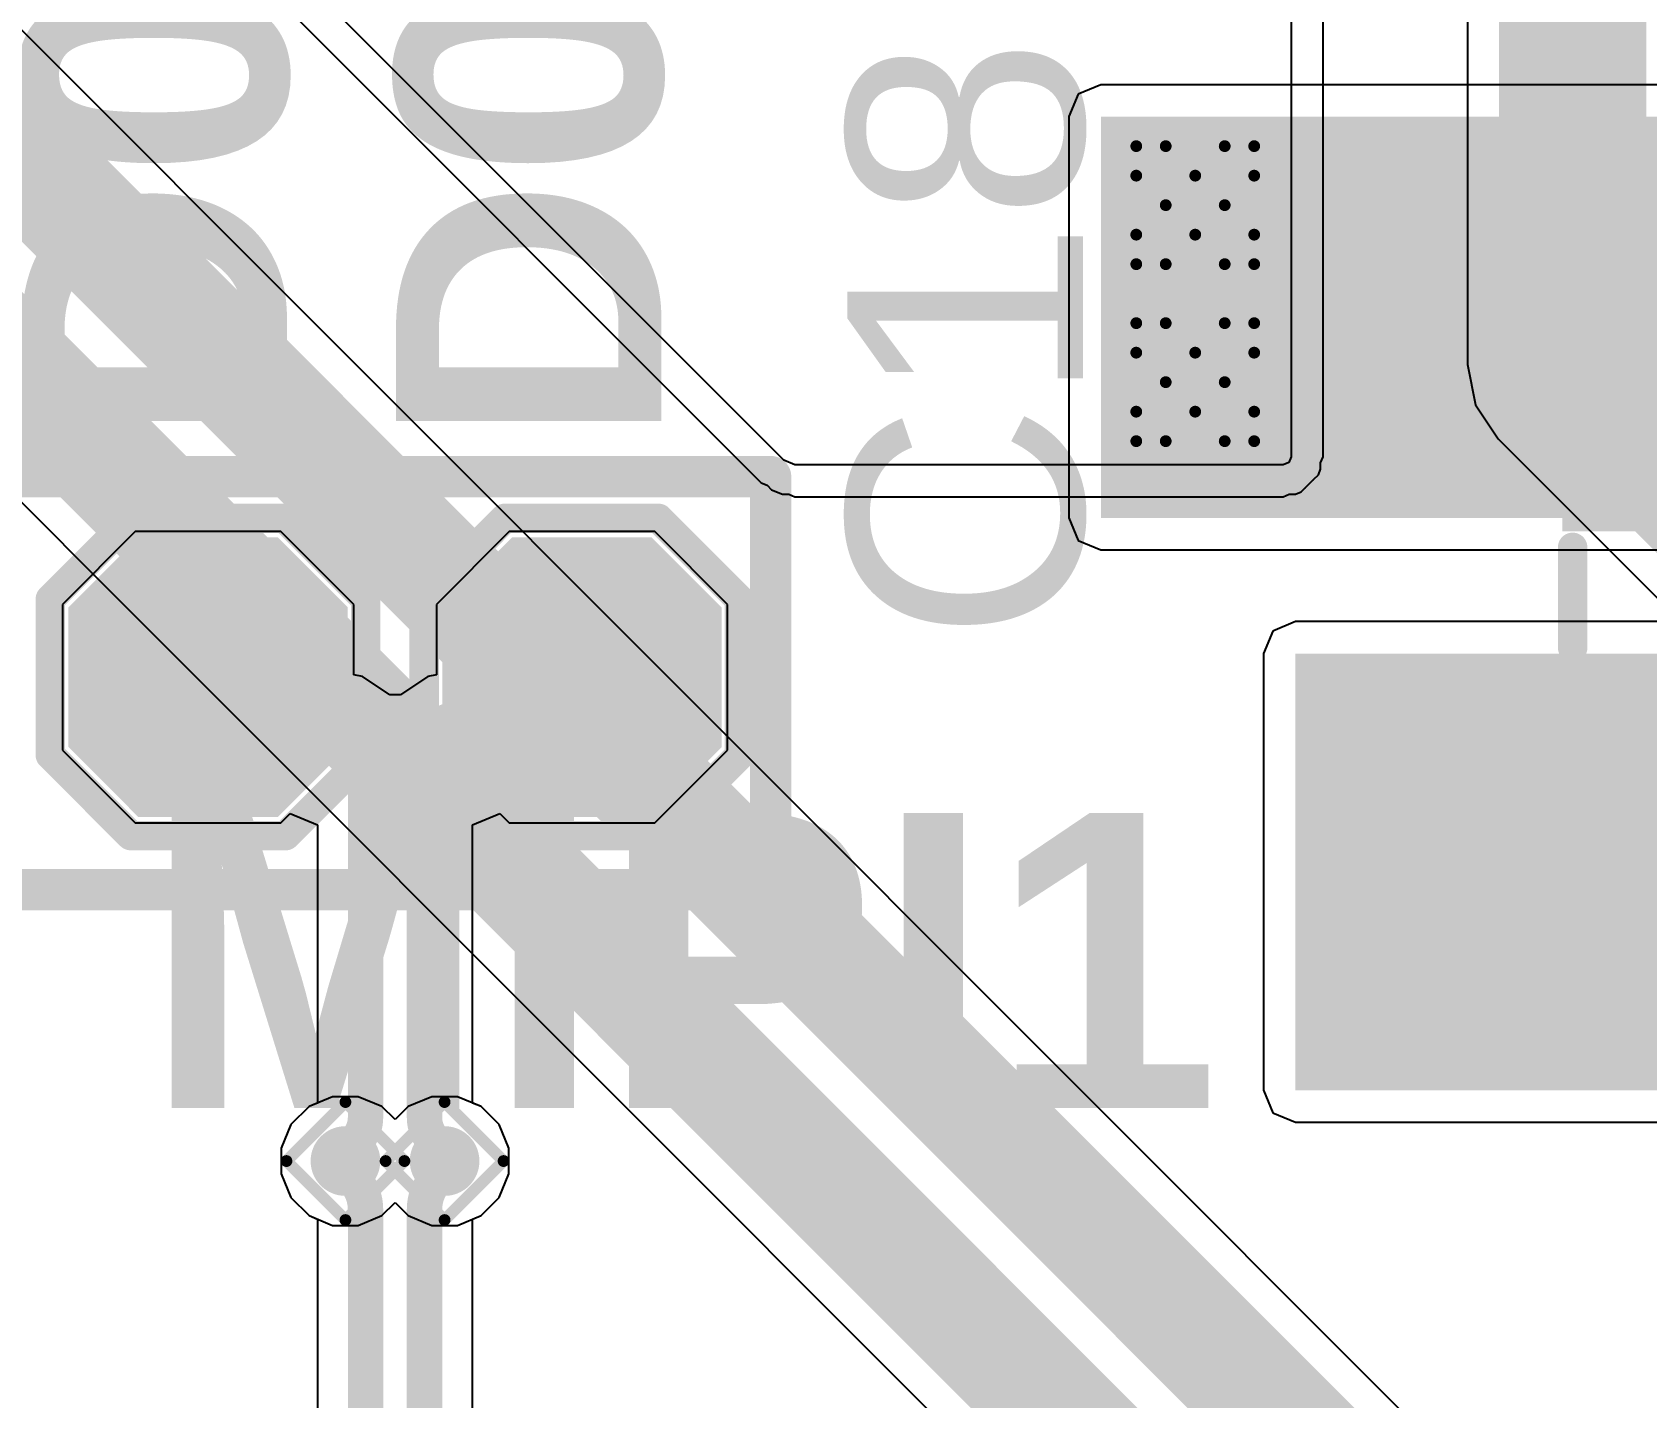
# Model space of a CAD drawing. Header units: inches. Extents: x -0.2 to 17.4, y -0.2 to 2.6.
# Drawn here: x 1.2138 to 1.4876, y 0.5479 to 0.7793 of the extents above; entities that cross this region are included whole.
import ezdxf

# ---------------------------------------------------------------- set-up
doc = ezdxf.new("R2010")
doc.units = ezdxf.units.IN
doc.header["$MEASUREMENT"] = 0
for name, color, linetype in [('Bottom Layer', 5, 'Continuous'), ('Drill Drawing', 1, 'Continuous'), ('Top Layer', 1, 'Continuous'), ('Top Overlay', 2, 'Continuous'), ('Top Paste', 8, 'Continuous'), ('Top Solder', 216, 'Continuous'), ('Via Holes', 16, 'Continuous')]:
    doc.layers.add(name, color=color, linetype=linetype)
doc.styles.add('Arial', font='', dxfattribs={"height": 0.2})
doc.styles.add('Arial_Bold', font='', dxfattribs={"height": 0.2})
doc.styles.get('Arial').set_extended_font_data('Arial')
doc.styles.get('Arial_Bold').set_extended_font_data('Arial', bold=True)

# ---------------------------------------------------------------- blocks, each defined once
blk = doc.blocks.new('T____________0_5___57')
at = {"layer": 'Top Layer'}
blk.add_hatch(color=1, dxfattribs=at).paths.add_polyline_path([(0.009842525, 0.01968505), (-0.009842525, 0.01968505), (-0.01968505, 0.009842525), (-0.01968505, -0.009842525), (-0.009842525, -0.01968505), (0.009842525, -0.01968505), (0.01968505, -0.009842525), (0.01968505, 0.009842525)])
at = {"layer": 'Top Paste'}
blk.add_hatch(color=8, dxfattribs=at).paths.add_polyline_path([(0.009842525, 0.01968505), (-0.009842525, 0.01968505), (-0.01968505, 0.009842525), (-0.01968505, -0.009842525), (-0.009842525, -0.01968505), (0.009842525, -0.01968505), (0.01968505, -0.009842525), (0.01968505, 0.009842525)])
at = {"layer": 'Top Solder'}
blk.add_hatch(color=216, dxfattribs=at).paths.add_polyline_path([(0.011842525, 0.02368505), (-0.011842525, 0.02368505), (-0.02368505, 0.011842525), (-0.02368505, -0.011842525), (-0.011842525, -0.02368505), (0.011842525, -0.02368505), (0.02368505, -0.011842525), (0.02368505, 0.011842525)])
at = {"layer": 'Top Overlay'}
for points in [[(-0.0132096, 0.026752, 0.005, 0.005, 0), (-0.0268448, 0.0131168, 0.005, 0.005, 0)], [(-0.0132096, 0.026752, 0.005, 0.005, 0), (0.013248, 0.026752, 0.005, 0.005, 0)], [(0.013248, 0.026752, 0.005, 0.005, 0), (0.0269152, 0.0130848, 0.005, 0.005, 0)], [(-0.0268448, 0.0131168, 0.005, 0.005, 0), (-0.0268448, -0.0131552, 0.005, 0.005, 0)], [(0.0269152, 0.0130848, 0.005, 0.005, 0), (0.0269152, -0.0129856, 0.005, 0.005, 0)], [(-0.0268448, -0.0131552, 0.005, 0.005, 0), (-0.0132832, -0.0267168, 0.005, 0.005, 0)], [(0.0269152, -0.0129856, 0.005, 0.005, 0), (0.013184, -0.0267168, 0.005, 0.005, 0)], [(-0.0132832, -0.0267168, 0.005, 0.005, 0), (0.013184, -0.0267168, 0.005, 0.005, 0)]]:
    blk.add_lwpolyline(points, format="xyseb", dxfattribs=at)
for points in [[(-0.0144596, 0.026752, 0.0025, 0.0025, 1), (-0.0119596, 0.026752, 0.0025, 0.0025, 1)], [(-0.0144596, 0.026752, 0.0025, 0.0025, 1), (-0.0119596, 0.026752, 0.0025, 0.0025, 1)], [(0.011998, 0.026752, 0.0025, 0.0025, 1), (0.014498, 0.026752, 0.0025, 0.0025, 1)], [(0.011998, 0.026752, 0.0025, 0.0025, 1), (0.014498, 0.026752, 0.0025, 0.0025, 1)], [(-0.0280948, 0.0131168, 0.0025, 0.0025, 1), (-0.0255948, 0.0131168, 0.0025, 0.0025, 1)], [(-0.0280948, 0.0131168, 0.0025, 0.0025, 1), (-0.0255948, 0.0131168, 0.0025, 0.0025, 1)], [(0.0256652, 0.0130848, 0.0025, 0.0025, 1), (0.0281652, 0.0130848, 0.0025, 0.0025, 1)], [(0.0256652, 0.0130848, 0.0025, 0.0025, 1), (0.0281652, 0.0130848, 0.0025, 0.0025, 1)], [(-0.0280948, -0.0131552, 0.0025, 0.0025, 1), (-0.0255948, -0.0131552, 0.0025, 0.0025, 1)], [(-0.0280948, -0.0131552, 0.0025, 0.0025, 1), (-0.0255948, -0.0131552, 0.0025, 0.0025, 1)], [(0.0256652, -0.0129856, 0.0025, 0.0025, 1), (0.0281652, -0.0129856, 0.0025, 0.0025, 1)], [(0.0256652, -0.0129856, 0.0025, 0.0025, 1), (0.0281652, -0.0129856, 0.0025, 0.0025, 1)], [(-0.0145332, -0.0267168, 0.0025, 0.0025, 1), (-0.0120332, -0.0267168, 0.0025, 0.0025, 1)], [(-0.0145332, -0.0267168, 0.0025, 0.0025, 1), (-0.0120332, -0.0267168, 0.0025, 0.0025, 1)], [(0.011934, -0.0267168, 0.0025, 0.0025, 1), (0.014434, -0.0267168, 0.0025, 0.0025, 1)], [(0.011934, -0.0267168, 0.0025, 0.0025, 1), (0.014434, -0.0267168, 0.0025, 0.0025, 1)]]:
    blk.add_lwpolyline(points, format="xyseb", close=True, dxfattribs=at)
blk = doc.blocks.new('T____________0_5___58')
at = {"layer": 'Top Layer'}
blk.add_hatch(color=1, dxfattribs=at).paths.add_polyline_path([(0.009842525, 0.01968505), (-0.009842525, 0.01968505), (-0.01968505, 0.009842525), (-0.01968505, -0.009842525), (-0.009842525, -0.01968505), (0.009842525, -0.01968505), (0.01968505, -0.009842525), (0.01968505, 0.009842525)])
at = {"layer": 'Top Paste'}
blk.add_hatch(color=8, dxfattribs=at).paths.add_polyline_path([(0.009842525, 0.01968505), (-0.009842525, 0.01968505), (-0.01968505, 0.009842525), (-0.01968505, -0.009842525), (-0.009842525, -0.01968505), (0.009842525, -0.01968505), (0.01968505, -0.009842525), (0.01968505, 0.009842525)])
at = {"layer": 'Top Solder'}
blk.add_hatch(color=216, dxfattribs=at).paths.add_polyline_path([(0.011842525, 0.02368505), (-0.011842525, 0.02368505), (-0.02368505, 0.011842525), (-0.02368505, -0.011842525), (-0.011842525, -0.02368505), (0.011842525, -0.02368505), (0.02368505, -0.011842525), (0.02368505, 0.011842525)])
at = {"layer": 'Top Overlay'}
for points in [[(-0.0132096, 0.026752, 0.005, 0.005, 0), (-0.0268448, 0.0131168, 0.005, 0.005, 0)], [(-0.0132096, 0.026752, 0.005, 0.005, 0), (0.013248, 0.026752, 0.005, 0.005, 0)], [(0.013248, 0.026752, 0.005, 0.005, 0), (0.0269152, 0.0130848, 0.005, 0.005, 0)], [(-0.0268448, 0.0131168, 0.005, 0.005, 0), (-0.0268448, -0.0131552, 0.005, 0.005, 0)], [(0.0269152, 0.0130848, 0.005, 0.005, 0), (0.0269152, -0.0129856, 0.005, 0.005, 0)], [(-0.0268448, -0.0131552, 0.005, 0.005, 0), (-0.0132832, -0.0267168, 0.005, 0.005, 0)], [(0.0269152, -0.0129856, 0.005, 0.005, 0), (0.013184, -0.0267168, 0.005, 0.005, 0)], [(-0.0132832, -0.0267168, 0.005, 0.005, 0), (0.013184, -0.0267168, 0.005, 0.005, 0)]]:
    blk.add_lwpolyline(points, format="xyseb", dxfattribs=at)
for points in [[(-0.0144596, 0.026752, 0.0025, 0.0025, 1), (-0.0119596, 0.026752, 0.0025, 0.0025, 1)], [(-0.0144596, 0.026752, 0.0025, 0.0025, 1), (-0.0119596, 0.026752, 0.0025, 0.0025, 1)], [(0.011998, 0.026752, 0.0025, 0.0025, 1), (0.014498, 0.026752, 0.0025, 0.0025, 1)], [(0.011998, 0.026752, 0.0025, 0.0025, 1), (0.014498, 0.026752, 0.0025, 0.0025, 1)], [(-0.0280948, 0.0131168, 0.0025, 0.0025, 1), (-0.0255948, 0.0131168, 0.0025, 0.0025, 1)], [(-0.0280948, 0.0131168, 0.0025, 0.0025, 1), (-0.0255948, 0.0131168, 0.0025, 0.0025, 1)], [(0.0256652, 0.0130848, 0.0025, 0.0025, 1), (0.0281652, 0.0130848, 0.0025, 0.0025, 1)], [(0.0256652, 0.0130848, 0.0025, 0.0025, 1), (0.0281652, 0.0130848, 0.0025, 0.0025, 1)], [(-0.0280948, -0.0131552, 0.0025, 0.0025, 1), (-0.0255948, -0.0131552, 0.0025, 0.0025, 1)], [(-0.0280948, -0.0131552, 0.0025, 0.0025, 1), (-0.0255948, -0.0131552, 0.0025, 0.0025, 1)], [(0.0256652, -0.0129856, 0.0025, 0.0025, 1), (0.0281652, -0.0129856, 0.0025, 0.0025, 1)], [(0.0256652, -0.0129856, 0.0025, 0.0025, 1), (0.0281652, -0.0129856, 0.0025, 0.0025, 1)], [(-0.0145332, -0.0267168, 0.0025, 0.0025, 1), (-0.0120332, -0.0267168, 0.0025, 0.0025, 1)], [(-0.0145332, -0.0267168, 0.0025, 0.0025, 1), (-0.0120332, -0.0267168, 0.0025, 0.0025, 1)], [(0.011934, -0.0267168, 0.0025, 0.0025, 1), (0.014434, -0.0267168, 0.0025, 0.0025, 1)], [(0.011934, -0.0267168, 0.0025, 0.0025, 1), (0.014434, -0.0267168, 0.0025, 0.0025, 1)]]:
    blk.add_lwpolyline(points, format="xyseb", close=True, dxfattribs=at)
blk = doc.blocks.new('IND_0603__1608_M_______77')
at = {"layer": 'Top Layer'}
for points in [[(-0.03937, 0.01574805), (-0.015748, 0.01574805), (-0.015748, -0.01574805), (-0.03937, -0.01574805)], [(0.0157481, 0.01574805), (0.0393701, 0.01574805), (0.0393701, -0.01574805), (0.0157481, -0.01574805)]]:
    blk.add_hatch(color=1, dxfattribs=at).paths.add_polyline_path(points)
at = {"layer": 'Top Paste'}
for points in [[(-0.03937, 0.01574805), (-0.015748, 0.01574805), (-0.015748, -0.01574805), (-0.03937, -0.01574805)], [(0.0157481, 0.01574805), (0.0393701, 0.01574805), (0.0393701, -0.01574805), (0.0157481, -0.01574805)]]:
    blk.add_hatch(color=8, dxfattribs=at).paths.add_polyline_path(points)
at = {"layer": 'Top Solder'}
for points in [[(-0.04337, 0.01974805), (-0.011748, 0.01974805), (-0.011748, -0.01974805), (-0.04337, -0.01974805)], [(0.0117481, 0.01974805), (0.0433701, 0.01974805), (0.0433701, -0.01974805), (0.0117481, -0.01974805)]]:
    blk.add_hatch(color=216, dxfattribs=at).paths.add_polyline_path(points)
at = {"layer": 'Top Overlay'}
for points in [[(-0.008, 0.018, 0.005, 0.005, 0), (0.009, 0.018, 0.005, 0.005, 0)], [(-0.008, -0.018, 0.005, 0.005, 0), (0.009, -0.018, 0.005, 0.005, 0)]]:
    blk.add_lwpolyline(points, format="xyseb", dxfattribs=at)
for points in [[(-0.00925, 0.018, 0.0025, 0.0025, 1), (-0.00675, 0.018, 0.0025, 0.0025, 1)], [(0.00775, 0.018, 0.0025, 0.0025, 1), (0.01025, 0.018, 0.0025, 0.0025, 1)], [(-0.00925, -0.018, 0.0025, 0.0025, 1), (-0.00675, -0.018, 0.0025, 0.0025, 1)], [(0.00775, -0.018, 0.0025, 0.0025, 1), (0.01025, -0.018, 0.0025, 0.0025, 1)]]:
    blk.add_lwpolyline(points, format="xyseb", close=True, dxfattribs=at)

msp = doc.modelspace()

# ---------------------------------------------------------------- hatches: boundary and pattern name
at = {"layer": 'Bottom Layer'}
h = msp.add_hatch(color=5, dxfattribs=at)
edge = h.paths.add_edge_path()
edge.add_arc((1.411, 0.75), 0.011811, 0, 360)
h = msp.add_hatch(color=5, dxfattribs=at)
edge = h.paths.add_edge_path()
edge.add_arc((1.411, 0.72), 0.011811, 0, 360)
h = msp.add_hatch(color=5, dxfattribs=at)
edge = h.paths.add_edge_path()
edge.add_arc((1.2669016, 0.588), 0.0059055, 0, 360)
h = msp.add_hatch(color=5, dxfattribs=at)
edge = h.paths.add_edge_path()
edge.add_arc((1.2837126, 0.588), 0.0059055, 0, 360)
at = {"layer": 'Top Layer'}
for points in [[(1.3949999, 0.7650001), (1.3949999, 0.6970001), (1.5119999, 0.6970001), (1.5119999, 0.7650001)], [(1.428, 0.6), (1.579, 0.6), (1.579, 0.674), (1.428, 0.674)]]:
    msp.add_hatch(color=1, dxfattribs=at).paths.add_polyline_path(points)
h = msp.add_hatch(color=1, dxfattribs=at)
edge = h.paths.add_edge_path()
edge.add_arc((1.411, 0.75), 0.011811, 0, 360)
h = msp.add_hatch(color=1, dxfattribs=at)
edge = h.paths.add_edge_path()
edge.add_arc((1.411, 0.72), 0.011811, 0, 360)
h = msp.add_hatch(color=1, dxfattribs=at)
edge = h.paths.add_edge_path()
edge.add_arc((1.2669016, 0.588), 0.0059055, 0, 360)
h = msp.add_hatch(color=1, dxfattribs=at)
edge = h.paths.add_edge_path()
edge.add_arc((1.2837126, 0.588), 0.0059055, 0, 360)
at = {"layer": 'Via Holes'}
h = msp.add_hatch(color=7, dxfattribs=at)
edge = h.paths.add_edge_path()
edge.add_arc((1.411, 0.75), 0.0059055, 0, 360)
h = msp.add_hatch(color=7, dxfattribs=at)
edge = h.paths.add_edge_path()
edge.add_arc((1.411, 0.72), 0.0059055, 0, 360)
h = msp.add_hatch(color=7, dxfattribs=at)
edge = h.paths.add_edge_path()
edge.add_arc((1.2669016, 0.588), 0.003937, 0, 360)
h = msp.add_hatch(color=7, dxfattribs=at)
edge = h.paths.add_edge_path()
edge.add_arc((1.2837126, 0.588), 0.003937, 0, 360)

# ---------------------------------------------------------------- linework, layer by layer
at = {"layer": 'Bottom Layer'}
for p, q in [((1.4272703, 0.934588), (1.4272703, 0.7073459)), ((1.4326823, 0.7073459), (1.4326823, 0.934588)), ((1.4571572, 0.917), (1.4571572, 0.723)), ((1.3412387, 0.7067611), (1.1405846, 0.907415)), ((1.1375187, 0.9028271), (1.3374118, 0.7029342)), ((1.4763349, 0.5152939), (1.1388144, 0.8528144)), ((1.1108956, 0.8007061), (1.2305163, 0.6810854)), ((1.4571572, 0.723), (1.4585154, 0.7161718)), ((1.4585154, 0.7161718), (1.4623832, 0.7103832)), ((1.4623832, 0.7103832), (1.6091572, 0.5636093)), ((1.3430761, 0.706), (1.3412387, 0.7067611)), ((1.4268761, 0.7063942), (1.4259244, 0.706)), ((1.4272703, 0.7073459), (1.4268761, 0.7063942)), ((1.4322703, 0.7063513), (1.4326823, 0.7073459)), ((1.4322703, 0.7052748), (1.4322703, 0.7063513)), ((1.4259244, 0.706), (1.3430761, 0.706)), ((1.4311147, 0.7035612), (1.4318765, 0.704323)), ((1.4318763, 0.7043234), (1.4322703, 0.7052748)), ((1.4318765, 0.704323), (1.4318763, 0.7043234)), ((1.3374118, 0.7029342), (1.3384066, 0.7025221)), ((1.3384066, 0.7025221), (1.3391676, 0.7017611)), ((1.3391676, 0.7017611), (1.341005, 0.701)), ((1.341005, 0.701), (1.3420815, 0.701)), ((1.3420815, 0.701), (1.3430761, 0.700588)), ((1.4259244, 0.700588), (1.426919, 0.701)), ((1.426919, 0.701), (1.4279955, 0.701)), ((1.4279955, 0.701), (1.4289467, 0.701394)), ((1.4289467, 0.701394), (1.4289473, 0.7013938)), ((1.4289473, 0.7013938), (1.4297091, 0.7021556)), ((1.4297091, 0.7021556), (1.4297513, 0.7021731)), ((1.4297513, 0.7021731), (1.4297688, 0.7022153)), ((1.4297688, 0.7022153), (1.431055, 0.7035015)), ((1.431055, 0.7035015), (1.4310972, 0.703519)), ((1.4310972, 0.703519), (1.4311147, 0.7035612)), ((1.3430761, 0.700588), (1.4259244, 0.700588)), ((1.2305163, 0.6810854), (1.2305165, 0.6810851)), ((1.2305165, 0.6810851), (1.2448009, 0.6668007)), ((1.2448009, 0.6668007), (1.4484161, 0.4631856)), ((1.2607241, 0.5972453), (1.2576563, 0.5941775)), ((1.2647324, 0.5989055), (1.2607241, 0.5972453)), ((1.2690708, 0.5989055), (1.2647324, 0.5989055)), ((1.2730791, 0.5972453), (1.2690708, 0.5989055)), ((1.2753071, 0.5950173), (1.2730791, 0.5972453)), ((1.2775351, 0.5972453), (1.2753071, 0.5950173)), ((1.2815434, 0.5989055), (1.2775351, 0.5972453)), ((1.2858818, 0.5989055), (1.2815434, 0.5989055)), ((1.2898901, 0.5972453), (1.2858818, 0.5989055)), ((1.2929579, 0.5941775), (1.2898901, 0.5972453)), ((1.2576563, 0.5941775), (1.2559961, 0.5901692)), ((1.2946181, 0.5901692), (1.2929579, 0.5941775)), ((1.2559961, 0.5901692), (1.2559961, 0.5858308)), ((1.2946181, 0.5858308), (1.2946181, 0.5901692)), ((1.2559961, 0.5858308), (1.2576563, 0.5818225)), ((1.2929579, 0.5818225), (1.2946181, 0.5858308)), ((1.2576563, 0.5818225), (1.2607241, 0.5787547)), ((1.2898901, 0.5787547), (1.2929579, 0.5818225)), ((1.2607241, 0.5787547), (1.2621504, 0.5781639)), ((1.2621504, 0.5781639), (1.2621504, 0.4324492)), ((1.2884638, 0.5781639), (1.2898901, 0.5787547)), ((1.2884638, 0.428307), (1.2884638, 0.5781639))]:
    msp.add_line(p, q, dxfattribs=at)
for points in [[(1.475, 0.723, 0.025, 0.025, 0), (1.475, 0.917, 0.025, 0.025, 0)], [(1.128, 0.842, 0.02, 0.02, 0), (1.47, 0.5, 0.02, 0.02, 0)], [(1.1172305, 0.816, 0.02, 0.02, 0), (1.2413309, 0.6918996, 0.02, 0.02, 0)], [(1.475, 0.723, 0.025, 0.025, 0), (1.627, 0.571, 0.025, 0.025, 0)], [(1.2413309, 0.6918995, 0.02, 0.02, 0), (1.2413309, 0.6918996, 0.02, 0.02, 0)], [(1.2413309, 0.6918995, 0.02, 0.02, 0), (1.2556153, 0.6776151, 0.02, 0.02, 0)], [(1.2556153, 0.6776151, 0.02, 0.02, 0), (1.4592305, 0.474, 0.02, 0.02, 0)], [(1.2680135, 0.5853155, 0.006, 0.006, -0.198912367379658), (1.2669016, 0.588, 0.006, 0.006, 0)], [(1.2837126, 0.588, 0.006, 0.006, -0.198912367379658), (1.2826007, 0.5853155, 0.006, 0.006, 0)], [(1.2680135, 0.5853156, 0.006, 0.006, -0.198912367379658), (1.2703071, 0.5797784, 0.006, 0.006, 0)], [(1.2803071, 0.5797784, 0.006, 0.006, -0.198912367379658), (1.2826007, 0.5853156, 0.006, 0.006, 0)], [(1.2703071, 0.4324492, 0.006, 0.006, 0), (1.2703071, 0.5797784, 0.006, 0.006, 0)], [(1.2803071, 0.428307, 0.006, 0.006, 0), (1.2803071, 0.5797784, 0.006, 0.006, 0)]]:
    msp.add_lwpolyline(points, format="xyseb", dxfattribs=at)
for points in [[(1.46875, 0.723, 0.0125, 0.0125, 1), (1.48125, 0.723, 0.0125, 0.0125, 1)], [(1.46875, 0.723, 0.0125, 0.0125, 1), (1.48125, 0.723, 0.0125, 0.0125, 1)], [(1.2363309, 0.6918996, 0.01, 0.01, 1), (1.2463309, 0.6918996, 0.01, 0.01, 1)], [(1.2363309, 0.6918996, 0.01, 0.01, 1), (1.2463309, 0.6918996, 0.01, 0.01, 1)], [(1.2363309, 0.6918995, 0.01, 0.01, 1), (1.2463309, 0.6918995, 0.01, 0.01, 1)], [(1.2363309, 0.6918995, 0.01, 0.01, 1), (1.2463309, 0.6918995, 0.01, 0.01, 1)], [(1.2506153, 0.6776151, 0.01, 0.01, 1), (1.2606153, 0.6776151, 0.01, 0.01, 1)], [(1.2506153, 0.6776151, 0.01, 0.01, 1), (1.2606153, 0.6776151, 0.01, 0.01, 1)], [(1.2654016, 0.588, 0.003, 0.003, 1), (1.2684016, 0.588, 0.003, 0.003, 1)], [(1.2822126, 0.588, 0.003, 0.003, 1), (1.2852126, 0.588, 0.003, 0.003, 1)], [(1.2665135, 0.5853156, 0.003, 0.003, 1), (1.2695135, 0.5853156, 0.003, 0.003, 1)], [(1.2665135, 0.5853155, 0.003, 0.003, 1), (1.2695135, 0.5853155, 0.003, 0.003, 1)], [(1.2811007, 0.5853156, 0.003, 0.003, 1), (1.2841007, 0.5853156, 0.003, 0.003, 1)], [(1.2811007, 0.5853155, 0.003, 0.003, 1), (1.2841007, 0.5853155, 0.003, 0.003, 1)], [(1.2688071, 0.5797784, 0.003, 0.003, 1), (1.2718071, 0.5797784, 0.003, 0.003, 1)], [(1.2688071, 0.5797784, 0.003, 0.003, 1), (1.2718071, 0.5797784, 0.003, 0.003, 1)], [(1.2788071, 0.5797784, 0.003, 0.003, 1), (1.2818071, 0.5797784, 0.003, 0.003, 1)], [(1.2788071, 0.5797784, 0.003, 0.003, 1), (1.2818071, 0.5797784, 0.003, 0.003, 1)]]:
    msp.add_lwpolyline(points, format="xyseb", close=True, dxfattribs=at)
at = {"layer": 'Drill Drawing'}
for points in [[(1.401, 0.755, 0.002, 0.002, 0), (1.401, 0.76, 0.002, 0.002, 0)], [(1.401, 0.76, 0.002, 0.002, 0), (1.406, 0.76, 0.002, 0.002, 0)], [(1.406, 0.76, 0.002, 0.002, 0), (1.411, 0.755, 0.002, 0.002, 0)], [(1.411, 0.755, 0.002, 0.002, 0), (1.416, 0.76, 0.002, 0.002, 0)], [(1.416, 0.76, 0.002, 0.002, 0), (1.421, 0.76, 0.002, 0.002, 0)], [(1.421, 0.755, 0.002, 0.002, 0), (1.421, 0.76, 0.002, 0.002, 0)], [(1.401, 0.755, 0.002, 0.002, 0), (1.406, 0.75, 0.002, 0.002, 0)], [(1.416, 0.75, 0.002, 0.002, 0), (1.421, 0.755, 0.002, 0.002, 0)], [(1.401, 0.745, 0.002, 0.002, 0), (1.406, 0.75, 0.002, 0.002, 0)], [(1.416, 0.75, 0.002, 0.002, 0), (1.421, 0.745, 0.002, 0.002, 0)], [(1.401, 0.74, 0.002, 0.002, 0), (1.401, 0.745, 0.002, 0.002, 0)], [(1.406, 0.74, 0.002, 0.002, 0), (1.411, 0.745, 0.002, 0.002, 0)], [(1.411, 0.745, 0.002, 0.002, 0), (1.416, 0.74, 0.002, 0.002, 0)], [(1.421, 0.74, 0.002, 0.002, 0), (1.421, 0.745, 0.002, 0.002, 0)], [(1.401, 0.74, 0.002, 0.002, 0), (1.406, 0.74, 0.002, 0.002, 0)], [(1.416, 0.74, 0.002, 0.002, 0), (1.421, 0.74, 0.002, 0.002, 0)], [(1.401, 0.725, 0.002, 0.002, 0), (1.401, 0.73, 0.002, 0.002, 0)], [(1.401, 0.73, 0.002, 0.002, 0), (1.406, 0.73, 0.002, 0.002, 0)], [(1.406, 0.73, 0.002, 0.002, 0), (1.411, 0.725, 0.002, 0.002, 0)], [(1.411, 0.725, 0.002, 0.002, 0), (1.416, 0.73, 0.002, 0.002, 0)], [(1.416, 0.73, 0.002, 0.002, 0), (1.421, 0.73, 0.002, 0.002, 0)], [(1.421, 0.725, 0.002, 0.002, 0), (1.421, 0.73, 0.002, 0.002, 0)], [(1.401, 0.725, 0.002, 0.002, 0), (1.406, 0.72, 0.002, 0.002, 0)], [(1.416, 0.72, 0.002, 0.002, 0), (1.421, 0.725, 0.002, 0.002, 0)], [(1.401, 0.715, 0.002, 0.002, 0), (1.406, 0.72, 0.002, 0.002, 0)], [(1.416, 0.72, 0.002, 0.002, 0), (1.421, 0.715, 0.002, 0.002, 0)], [(1.401, 0.71, 0.002, 0.002, 0), (1.401, 0.715, 0.002, 0.002, 0)], [(1.406, 0.71, 0.002, 0.002, 0), (1.411, 0.715, 0.002, 0.002, 0)], [(1.411, 0.715, 0.002, 0.002, 0), (1.416, 0.71, 0.002, 0.002, 0)], [(1.421, 0.71, 0.002, 0.002, 0), (1.421, 0.715, 0.002, 0.002, 0)], [(1.401, 0.71, 0.002, 0.002, 0), (1.406, 0.71, 0.002, 0.002, 0)], [(1.416, 0.71, 0.002, 0.002, 0), (1.421, 0.71, 0.002, 0.002, 0)], [(1.2569016, 0.588, 0.002, 0.002, 0), (1.2669016, 0.598, 0.002, 0.002, 0)], [(1.2669016, 0.598, 0.002, 0.002, 0), (1.2769016, 0.588, 0.002, 0.002, 0)], [(1.2737126, 0.588, 0.002, 0.002, 0), (1.2837126, 0.598, 0.002, 0.002, 0)], [(1.2837126, 0.598, 0.002, 0.002, 0), (1.2937126, 0.588, 0.002, 0.002, 0)], [(1.2569016, 0.588, 0.002, 0.002, 0), (1.2669016, 0.578, 0.002, 0.002, 0)], [(1.2669016, 0.578, 0.002, 0.002, 0), (1.2769016, 0.588, 0.002, 0.002, 0)], [(1.2737126, 0.588, 0.002, 0.002, 0), (1.2837126, 0.578, 0.002, 0.002, 0)], [(1.2837126, 0.578, 0.002, 0.002, 0), (1.2937126, 0.588, 0.002, 0.002, 0)]]:
    msp.add_lwpolyline(points, format="xyseb", dxfattribs=at)
for points in [[(1.4005, 0.76, 0.001, 0.001, 1), (1.4015, 0.76, 0.001, 0.001, 1)], [(1.4005, 0.76, 0.001, 0.001, 1), (1.4015, 0.76, 0.001, 0.001, 1)], [(1.4055, 0.76, 0.001, 0.001, 1), (1.4065, 0.76, 0.001, 0.001, 1)], [(1.4055, 0.76, 0.001, 0.001, 1), (1.4065, 0.76, 0.001, 0.001, 1)], [(1.4155, 0.76, 0.001, 0.001, 1), (1.4165, 0.76, 0.001, 0.001, 1)], [(1.4155, 0.76, 0.001, 0.001, 1), (1.4165, 0.76, 0.001, 0.001, 1)], [(1.4205, 0.76, 0.001, 0.001, 1), (1.4215, 0.76, 0.001, 0.001, 1)], [(1.4205, 0.76, 0.001, 0.001, 1), (1.4215, 0.76, 0.001, 0.001, 1)], [(1.4005, 0.755, 0.001, 0.001, 1), (1.4015, 0.755, 0.001, 0.001, 1)], [(1.4005, 0.755, 0.001, 0.001, 1), (1.4015, 0.755, 0.001, 0.001, 1)], [(1.4105, 0.755, 0.001, 0.001, 1), (1.4115, 0.755, 0.001, 0.001, 1)], [(1.4105, 0.755, 0.001, 0.001, 1), (1.4115, 0.755, 0.001, 0.001, 1)], [(1.4205, 0.755, 0.001, 0.001, 1), (1.4215, 0.755, 0.001, 0.001, 1)], [(1.4205, 0.755, 0.001, 0.001, 1), (1.4215, 0.755, 0.001, 0.001, 1)], [(1.4055, 0.75, 0.001, 0.001, 1), (1.4065, 0.75, 0.001, 0.001, 1)], [(1.4055, 0.75, 0.001, 0.001, 1), (1.4065, 0.75, 0.001, 0.001, 1)], [(1.4155, 0.75, 0.001, 0.001, 1), (1.4165, 0.75, 0.001, 0.001, 1)], [(1.4155, 0.75, 0.001, 0.001, 1), (1.4165, 0.75, 0.001, 0.001, 1)], [(1.4005, 0.745, 0.001, 0.001, 1), (1.4015, 0.745, 0.001, 0.001, 1)], [(1.4005, 0.745, 0.001, 0.001, 1), (1.4015, 0.745, 0.001, 0.001, 1)], [(1.4105, 0.745, 0.001, 0.001, 1), (1.4115, 0.745, 0.001, 0.001, 1)], [(1.4105, 0.745, 0.001, 0.001, 1), (1.4115, 0.745, 0.001, 0.001, 1)], [(1.4205, 0.745, 0.001, 0.001, 1), (1.4215, 0.745, 0.001, 0.001, 1)], [(1.4205, 0.745, 0.001, 0.001, 1), (1.4215, 0.745, 0.001, 0.001, 1)], [(1.4005, 0.74, 0.001, 0.001, 1), (1.4015, 0.74, 0.001, 0.001, 1)], [(1.4005, 0.74, 0.001, 0.001, 1), (1.4015, 0.74, 0.001, 0.001, 1)], [(1.4055, 0.74, 0.001, 0.001, 1), (1.4065, 0.74, 0.001, 0.001, 1)], [(1.4055, 0.74, 0.001, 0.001, 1), (1.4065, 0.74, 0.001, 0.001, 1)], [(1.4155, 0.74, 0.001, 0.001, 1), (1.4165, 0.74, 0.001, 0.001, 1)], [(1.4155, 0.74, 0.001, 0.001, 1), (1.4165, 0.74, 0.001, 0.001, 1)], [(1.4205, 0.74, 0.001, 0.001, 1), (1.4215, 0.74, 0.001, 0.001, 1)], [(1.4205, 0.74, 0.001, 0.001, 1), (1.4215, 0.74, 0.001, 0.001, 1)], [(1.4005, 0.73, 0.001, 0.001, 1), (1.4015, 0.73, 0.001, 0.001, 1)], [(1.4005, 0.73, 0.001, 0.001, 1), (1.4015, 0.73, 0.001, 0.001, 1)], [(1.4055, 0.73, 0.001, 0.001, 1), (1.4065, 0.73, 0.001, 0.001, 1)], [(1.4055, 0.73, 0.001, 0.001, 1), (1.4065, 0.73, 0.001, 0.001, 1)], [(1.4155, 0.73, 0.001, 0.001, 1), (1.4165, 0.73, 0.001, 0.001, 1)], [(1.4155, 0.73, 0.001, 0.001, 1), (1.4165, 0.73, 0.001, 0.001, 1)], [(1.4205, 0.73, 0.001, 0.001, 1), (1.4215, 0.73, 0.001, 0.001, 1)], [(1.4205, 0.73, 0.001, 0.001, 1), (1.4215, 0.73, 0.001, 0.001, 1)], [(1.4005, 0.725, 0.001, 0.001, 1), (1.4015, 0.725, 0.001, 0.001, 1)], [(1.4005, 0.725, 0.001, 0.001, 1), (1.4015, 0.725, 0.001, 0.001, 1)], [(1.4105, 0.725, 0.001, 0.001, 1), (1.4115, 0.725, 0.001, 0.001, 1)], [(1.4105, 0.725, 0.001, 0.001, 1), (1.4115, 0.725, 0.001, 0.001, 1)], [(1.4205, 0.725, 0.001, 0.001, 1), (1.4215, 0.725, 0.001, 0.001, 1)], [(1.4205, 0.725, 0.001, 0.001, 1), (1.4215, 0.725, 0.001, 0.001, 1)], [(1.4055, 0.72, 0.001, 0.001, 1), (1.4065, 0.72, 0.001, 0.001, 1)], [(1.4055, 0.72, 0.001, 0.001, 1), (1.4065, 0.72, 0.001, 0.001, 1)], [(1.4155, 0.72, 0.001, 0.001, 1), (1.4165, 0.72, 0.001, 0.001, 1)], [(1.4155, 0.72, 0.001, 0.001, 1), (1.4165, 0.72, 0.001, 0.001, 1)], [(1.4005, 0.715, 0.001, 0.001, 1), (1.4015, 0.715, 0.001, 0.001, 1)], [(1.4005, 0.715, 0.001, 0.001, 1), (1.4015, 0.715, 0.001, 0.001, 1)], [(1.4105, 0.715, 0.001, 0.001, 1), (1.4115, 0.715, 0.001, 0.001, 1)], [(1.4105, 0.715, 0.001, 0.001, 1), (1.4115, 0.715, 0.001, 0.001, 1)], [(1.4205, 0.715, 0.001, 0.001, 1), (1.4215, 0.715, 0.001, 0.001, 1)], [(1.4205, 0.715, 0.001, 0.001, 1), (1.4215, 0.715, 0.001, 0.001, 1)], [(1.4005, 0.71, 0.001, 0.001, 1), (1.4015, 0.71, 0.001, 0.001, 1)], [(1.4005, 0.71, 0.001, 0.001, 1), (1.4015, 0.71, 0.001, 0.001, 1)], [(1.4055, 0.71, 0.001, 0.001, 1), (1.4065, 0.71, 0.001, 0.001, 1)], [(1.4055, 0.71, 0.001, 0.001, 1), (1.4065, 0.71, 0.001, 0.001, 1)], [(1.4155, 0.71, 0.001, 0.001, 1), (1.4165, 0.71, 0.001, 0.001, 1)], [(1.4155, 0.71, 0.001, 0.001, 1), (1.4165, 0.71, 0.001, 0.001, 1)], [(1.4205, 0.71, 0.001, 0.001, 1), (1.4215, 0.71, 0.001, 0.001, 1)], [(1.4205, 0.71, 0.001, 0.001, 1), (1.4215, 0.71, 0.001, 0.001, 1)], [(1.2664016, 0.598, 0.001, 0.001, 1), (1.2674016, 0.598, 0.001, 0.001, 1)], [(1.2664016, 0.598, 0.001, 0.001, 1), (1.2674016, 0.598, 0.001, 0.001, 1)], [(1.2832126, 0.598, 0.001, 0.001, 1), (1.2842126, 0.598, 0.001, 0.001, 1)], [(1.2832126, 0.598, 0.001, 0.001, 1), (1.2842126, 0.598, 0.001, 0.001, 1)], [(1.2564016, 0.588, 0.001, 0.001, 1), (1.2574016, 0.588, 0.001, 0.001, 1)], [(1.2564016, 0.588, 0.001, 0.001, 1), (1.2574016, 0.588, 0.001, 0.001, 1)], [(1.2732126, 0.588, 0.001, 0.001, 1), (1.2742126, 0.588, 0.001, 0.001, 1)], [(1.2732126, 0.588, 0.001, 0.001, 1), (1.2742126, 0.588, 0.001, 0.001, 1)], [(1.2764016, 0.588, 0.001, 0.001, 1), (1.2774016, 0.588, 0.001, 0.001, 1)], [(1.2764016, 0.588, 0.001, 0.001, 1), (1.2774016, 0.588, 0.001, 0.001, 1)], [(1.2932126, 0.588, 0.001, 0.001, 1), (1.2942126, 0.588, 0.001, 0.001, 1)], [(1.2932126, 0.588, 0.001, 0.001, 1), (1.2942126, 0.588, 0.001, 0.001, 1)], [(1.2664016, 0.578, 0.001, 0.001, 1), (1.2674016, 0.578, 0.001, 0.001, 1)], [(1.2664016, 0.578, 0.001, 0.001, 1), (1.2674016, 0.578, 0.001, 0.001, 1)], [(1.2832126, 0.578, 0.001, 0.001, 1), (1.2842126, 0.578, 0.001, 0.001, 1)], [(1.2832126, 0.578, 0.001, 0.001, 1), (1.2842126, 0.578, 0.001, 0.001, 1)]]:
    msp.add_lwpolyline(points, format="xyseb", close=True, dxfattribs=at)
at = {"layer": 'Top Layer'}
for p, q in [((1.3949999, 0.7704121), (1.391173, 0.768827)), ((1.5119999, 0.7704121), (1.3949999, 0.7704121)), ((1.391173, 0.768827), (1.3895879, 0.7650001)), ((1.3895879, 0.7650001), (1.3895879, 0.6970001)), ((1.3895879, 0.6970001), (1.391173, 0.6931732)), ((1.2312717, 0.694685), (1.2189292, 0.6823425)), ((1.2559567, 0.694685), (1.2312717, 0.694685)), ((1.2682992, 0.6823425), (1.2559567, 0.694685)), ((1.2946575, 0.694685), (1.282315, 0.6823425)), ((1.3193425, 0.694685), (1.2946575, 0.694685)), ((1.331685, 0.6823425), (1.3193425, 0.694685)), ((1.391173, 0.6931732), (1.3949999, 0.6915881)), ((1.3949999, 0.6915881), (1.5119999, 0.6915881)), ((1.2189292, 0.6823425), (1.2189292, 0.6576575)), ((1.2682992, 0.6704028), (1.2682992, 0.6823425)), ((1.282315, 0.6823425), (1.282315, 0.6704028)), ((1.331685, 0.6576575), (1.331685, 0.6823425)), ((1.428, 0.679412), (1.4241731, 0.6778269)), ((1.579, 0.679412), (1.428, 0.679412)), ((1.4241731, 0.6778269), (1.422588, 0.674)), ((1.422588, 0.674), (1.422588, 0.6)), ((1.2697696, 0.6701103), (1.2682992, 0.6704028)), ((1.2744004, 0.667016), (1.2697696, 0.6701103)), ((1.2808446, 0.6701103), (1.2762138, 0.667016)), ((1.282315, 0.6704028), (1.2808446, 0.6701103)), ((1.2762138, 0.667016), (1.2744004, 0.667016)), ((1.2189292, 0.6576575), (1.2312717, 0.645315)), ((1.3193425, 0.645315), (1.331685, 0.6576575)), ((1.2559567, 0.645315), (1.257531, 0.6468893)), ((1.257531, 0.6468893), (1.2621504, 0.6449758)), ((1.2884638, 0.6449758), (1.2930832, 0.6468893)), ((1.2930832, 0.6468893), (1.2946575, 0.645315)), ((1.2312717, 0.645315), (1.2559567, 0.645315)), ((1.2621504, 0.6449758), (1.2621504, 0.5978361)), ((1.2884638, 0.5978361), (1.2884638, 0.6449758)), ((1.2946575, 0.645315), (1.3193425, 0.645315)), ((1.422588, 0.6), (1.4241731, 0.5961731)), ((1.2607241, 0.5972453), (1.2576563, 0.5941775)), ((1.2621504, 0.5978361), (1.2607241, 0.5972453)), ((1.2898901, 0.5972453), (1.2884638, 0.5978361)), ((1.2929579, 0.5941775), (1.2898901, 0.5972453)), ((1.2576563, 0.5941775), (1.2559961, 0.5901692)), ((1.2946181, 0.5901692), (1.2929579, 0.5941775)), ((1.4241731, 0.5961731), (1.428, 0.594588)), ((1.428, 0.594588), (1.579, 0.594588)), ((1.2559961, 0.5901692), (1.2559961, 0.5858308)), ((1.2946181, 0.5858308), (1.2946181, 0.5901692)), ((1.2559961, 0.5858308), (1.2576563, 0.5818225)), ((1.2929579, 0.5818225), (1.2946181, 0.5858308)), ((1.2576563, 0.5818225), (1.2607241, 0.5787547)), ((1.2730791, 0.5787547), (1.2753071, 0.5809827)), ((1.2753071, 0.5809827), (1.2775351, 0.5787547)), ((1.2898901, 0.5787547), (1.2929579, 0.5818225)), ((1.2607241, 0.5787547), (1.2647324, 0.5770945)), ((1.2690708, 0.5770945), (1.2730791, 0.5787547)), ((1.2775351, 0.5787547), (1.2815434, 0.5770945)), ((1.2858818, 0.5770945), (1.2898901, 0.5787547)), ((1.2647324, 0.5770945), (1.2690708, 0.5770945)), ((1.2815434, 0.5770945), (1.2858818, 0.5770945))]:
    msp.add_line(p, q, dxfattribs=at)
for points in [[(1.2436142, 0.67, 0.006, 0.006, 0), (1.2449992, 0.668615, 0.006, 0.006, 0)], [(1.2587419, 0.6629226, 0.006, 0.006, -0.198912367379658), (1.2449992, 0.668615, 0.006, 0.006, 0)], [(1.305615, 0.668615, 0.006, 0.006, -0.198912367379658), (1.2918723, 0.6629226, 0.006, 0.006, 0)], [(1.305615, 0.668615, 0.006, 0.006, 0), (1.307, 0.67, 0.006, 0.006, 0)], [(1.2587419, 0.6629226, 0.006, 0.006, 0), (1.264307, 0.6629226, 0.006, 0.006, 0)], [(1.264307, 0.6629226, 0.006, 0.006, -0.198912367379658), (1.2685497, 0.6611652, 0.006, 0.006, 0)], [(1.2820645, 0.6611652, 0.006, 0.006, -0.198912367379658), (1.2863072, 0.6629226, 0.006, 0.006, 0)], [(1.2863072, 0.6629226, 0.006, 0.006, 0), (1.2918723, 0.6629226, 0.006, 0.006, 0)], [(1.2685497, 0.6611652, 0.006, 0.006, -0.198912367379658), (1.2703071, 0.6569225, 0.006, 0.006, 0)], [(1.2803071, 0.6569225, 0.006, 0.006, -0.198912367379658), (1.2820645, 0.6611652, 0.006, 0.006, 0)], [(1.2703071, 0.595386, 0.006, 0.006, 0), (1.2703071, 0.6569225, 0.006, 0.006, 0)], [(1.2803071, 0.595386, 0.006, 0.006, 0), (1.2803071, 0.6569225, 0.006, 0.006, 0)], [(1.2703071, 0.595386, 0.006, 0.006, -0.198912367379658), (1.2686044, 0.5912753, 0.006, 0.006, 0)], [(1.2820098, 0.5912753, 0.006, 0.006, -0.198912367379658), (1.2803071, 0.595386, 0.006, 0.006, 0)], [(1.2680135, 0.5906844, 0.006, 0.006, 0), (1.2686044, 0.5912753, 0.006, 0.006, 0)], [(1.2820098, 0.5912753, 0.006, 0.006, 0), (1.2826007, 0.5906844, 0.006, 0.006, 0)], [(1.2669016, 0.588, 0.006, 0.006, -0.1981965856299332), (1.2680062, 0.5906771, 0.006, 0.006, 0)], [(1.2680062, 0.5906771, 0.006, 0.006, 0), (1.2680135, 0.5906844, 0.006, 0.006, 0)], [(1.2680062, 0.5906771, 0.006, 0.006, -0.0006798397025527899), (1.2680135, 0.5906844, 0.006, 0.006, 0)], [(1.2826007, 0.5906844, 0.006, 0.006, 0), (1.282608, 0.5906771, 0.006, 0.006, 0)], [(1.2826007, 0.5906844, 0.006, 0.006, -0.0006798397025527622), (1.282608, 0.5906771, 0.006, 0.006, 0)], [(1.282608, 0.5906771, 0.006, 0.006, -0.1981965856299332), (1.2837126, 0.588, 0.006, 0.006, 0)]]:
    msp.add_lwpolyline(points, format="xyseb", dxfattribs=at)
for points in [[(1.2421142, 0.67, 0.003, 0.003, 1), (1.2451142, 0.67, 0.003, 0.003, 1)], [(1.2434992, 0.668615, 0.003, 0.003, 1), (1.2464992, 0.668615, 0.003, 0.003, 1)], [(1.2434992, 0.668615, 0.003, 0.003, 1), (1.2464992, 0.668615, 0.003, 0.003, 1)], [(1.304115, 0.668615, 0.003, 0.003, 1), (1.307115, 0.668615, 0.003, 0.003, 1)], [(1.304115, 0.668615, 0.003, 0.003, 1), (1.307115, 0.668615, 0.003, 0.003, 1)], [(1.3055, 0.67, 0.003, 0.003, 1), (1.3085, 0.67, 0.003, 0.003, 1)], [(1.2572419, 0.6629226, 0.003, 0.003, 1), (1.2602419, 0.6629226, 0.003, 0.003, 1)], [(1.2572419, 0.6629226, 0.003, 0.003, 1), (1.2602419, 0.6629226, 0.003, 0.003, 1)], [(1.262807, 0.6629226, 0.003, 0.003, 1), (1.265807, 0.6629226, 0.003, 0.003, 1)], [(1.262807, 0.6629226, 0.003, 0.003, 1), (1.265807, 0.6629226, 0.003, 0.003, 1)], [(1.2848072, 0.6629226, 0.003, 0.003, 1), (1.2878072, 0.6629226, 0.003, 0.003, 1)], [(1.2848072, 0.6629226, 0.003, 0.003, 1), (1.2878072, 0.6629226, 0.003, 0.003, 1)], [(1.2903723, 0.6629226, 0.003, 0.003, 1), (1.2933723, 0.6629226, 0.003, 0.003, 1)], [(1.2903723, 0.6629226, 0.003, 0.003, 1), (1.2933723, 0.6629226, 0.003, 0.003, 1)], [(1.2670497, 0.6611652, 0.003, 0.003, 1), (1.2700497, 0.6611652, 0.003, 0.003, 1)], [(1.2670497, 0.6611652, 0.003, 0.003, 1), (1.2700497, 0.6611652, 0.003, 0.003, 1)], [(1.2805645, 0.6611652, 0.003, 0.003, 1), (1.2835645, 0.6611652, 0.003, 0.003, 1)], [(1.2805645, 0.6611652, 0.003, 0.003, 1), (1.2835645, 0.6611652, 0.003, 0.003, 1)], [(1.2688071, 0.6569225, 0.003, 0.003, 1), (1.2718071, 0.6569225, 0.003, 0.003, 1)], [(1.2688071, 0.6569225, 0.003, 0.003, 1), (1.2718071, 0.6569225, 0.003, 0.003, 1)], [(1.2788071, 0.6569225, 0.003, 0.003, 1), (1.2818071, 0.6569225, 0.003, 0.003, 1)], [(1.2788071, 0.6569225, 0.003, 0.003, 1), (1.2818071, 0.6569225, 0.003, 0.003, 1)], [(1.2688071, 0.595386, 0.003, 0.003, 1), (1.2718071, 0.595386, 0.003, 0.003, 1)], [(1.2688071, 0.595386, 0.003, 0.003, 1), (1.2718071, 0.595386, 0.003, 0.003, 1)], [(1.2788071, 0.595386, 0.003, 0.003, 1), (1.2818071, 0.595386, 0.003, 0.003, 1)], [(1.2788071, 0.595386, 0.003, 0.003, 1), (1.2818071, 0.595386, 0.003, 0.003, 1)], [(1.2671044, 0.5912753, 0.003, 0.003, 1), (1.2701044, 0.5912753, 0.003, 0.003, 1)], [(1.2671044, 0.5912753, 0.003, 0.003, 1), (1.2701044, 0.5912753, 0.003, 0.003, 1)], [(1.2805098, 0.5912753, 0.003, 0.003, 1), (1.2835098, 0.5912753, 0.003, 0.003, 1)], [(1.2805098, 0.5912753, 0.003, 0.003, 1), (1.2835098, 0.5912753, 0.003, 0.003, 1)], [(1.2665062, 0.5906771, 0.003, 0.003, 1), (1.2695062, 0.5906771, 0.003, 0.003, 1)], [(1.2665062, 0.5906771, 0.003, 0.003, 1), (1.2695062, 0.5906771, 0.003, 0.003, 1)], [(1.2665062, 0.5906771, 0.003, 0.003, 1), (1.2695062, 0.5906771, 0.003, 0.003, 1)], [(1.2665135, 0.5906844, 0.003, 0.003, 1), (1.2695135, 0.5906844, 0.003, 0.003, 1)], [(1.2665135, 0.5906844, 0.003, 0.003, 1), (1.2695135, 0.5906844, 0.003, 0.003, 1)], [(1.2665135, 0.5906844, 0.003, 0.003, 1), (1.2695135, 0.5906844, 0.003, 0.003, 1)], [(1.2811007, 0.5906844, 0.003, 0.003, 1), (1.2841007, 0.5906844, 0.003, 0.003, 1)], [(1.2811007, 0.5906844, 0.003, 0.003, 1), (1.2841007, 0.5906844, 0.003, 0.003, 1)], [(1.2811007, 0.5906844, 0.003, 0.003, 1), (1.2841007, 0.5906844, 0.003, 0.003, 1)], [(1.281108, 0.5906771, 0.003, 0.003, 1), (1.284108, 0.5906771, 0.003, 0.003, 1)], [(1.281108, 0.5906771, 0.003, 0.003, 1), (1.284108, 0.5906771, 0.003, 0.003, 1)], [(1.281108, 0.5906771, 0.003, 0.003, 1), (1.284108, 0.5906771, 0.003, 0.003, 1)], [(1.2654016, 0.588, 0.003, 0.003, 1), (1.2684016, 0.588, 0.003, 0.003, 1)], [(1.2822126, 0.588, 0.003, 0.003, 1), (1.2852126, 0.588, 0.003, 0.003, 1)]]:
    msp.add_lwpolyline(points, format="xyseb", close=True, dxfattribs=at)
at = {"layer": 'Top Overlay'}
for points in [[(0.704, 0.704, 0.007, 0.007, 0), (1.3301416, 0.704, 0.007, 0.007, 0)], [(1.3301416, 0.704, 0.007, 0.007, 0), (1.3389995, 0.704, 0.007, 0.007, 0)], [(1.3389995, 0.634, 0.007, 0.007, 0), (1.3389995, 0.704, 0.007, 0.007, 0)], [(0.704, 0.634, 0.007, 0.007, 0), (1.2601416, 0.634, 0.007, 0.007, 0)], [(1.2601416, 0.634, 0.007, 0.007, 0), (1.3379995, 0.634, 0.007, 0.007, 0)]]:
    msp.add_lwpolyline(points, format="xyseb", dxfattribs=at)
for points in [[(1.3283916, 0.704, 0.0035, 0.0035, 1), (1.3318916, 0.704, 0.0035, 0.0035, 1)], [(1.3283916, 0.704, 0.0035, 0.0035, 1), (1.3318916, 0.704, 0.0035, 0.0035, 1)], [(1.3372495, 0.704, 0.0035, 0.0035, 1), (1.3407495, 0.704, 0.0035, 0.0035, 1)], [(1.3372495, 0.704, 0.0035, 0.0035, 1), (1.3407495, 0.704, 0.0035, 0.0035, 1)], [(1.2583916, 0.634, 0.0035, 0.0035, 1), (1.2618916, 0.634, 0.0035, 0.0035, 1)], [(1.2583916, 0.634, 0.0035, 0.0035, 1), (1.2618916, 0.634, 0.0035, 0.0035, 1)], [(1.3362495, 0.634, 0.0035, 0.0035, 1), (1.3397495, 0.634, 0.0035, 0.0035, 1)], [(1.3372495, 0.634, 0.0035, 0.0035, 1), (1.3407495, 0.634, 0.0035, 0.0035, 1)]]:
    msp.add_lwpolyline(points, format="xyseb", close=True, dxfattribs=at)

# ---------------------------------------------------------------- block references
at = {"rotation": 90}
for name, p in [('IND_0603__1608_M_______77', (1.493, 0.683)), ('T____________0_5___58', (1.2436142, 0.67)), ('T____________0_5___57', (1.307, 0.67))]:
    msp.add_blockref(name, p, dxfattribs=at)

# ---------------------------------------------------------------- texts
at = {"layer": 'Top Overlay'}
for s, height, rotation, style, p in [('D0N', 0.045, 90, 'Arial_Bold', (1.3204716, 0.7092339)), ('D0P', 0.045, 90, 'Arial_Bold', (1.2569823, 0.7092338)), ('C18', 0.04, 90, 'Arial', (1.3919935, 0.6760162)), ('MIPI1', 0.05, 360, 'Arial_Bold', (1.2327348, 0.597))]:
    msp.add_text(s, height=height, rotation=rotation, dxfattribs=dict(at, style=style)).set_placement(p)
at = {"layer": 'Top Overlay', "style": 'Arial_Bold'}
msp.add_text('FB1', height=0.04, dxfattribs=at).set_placement((1.4534185, 0.6081495))

doc.saveas('drawing.dxf')
